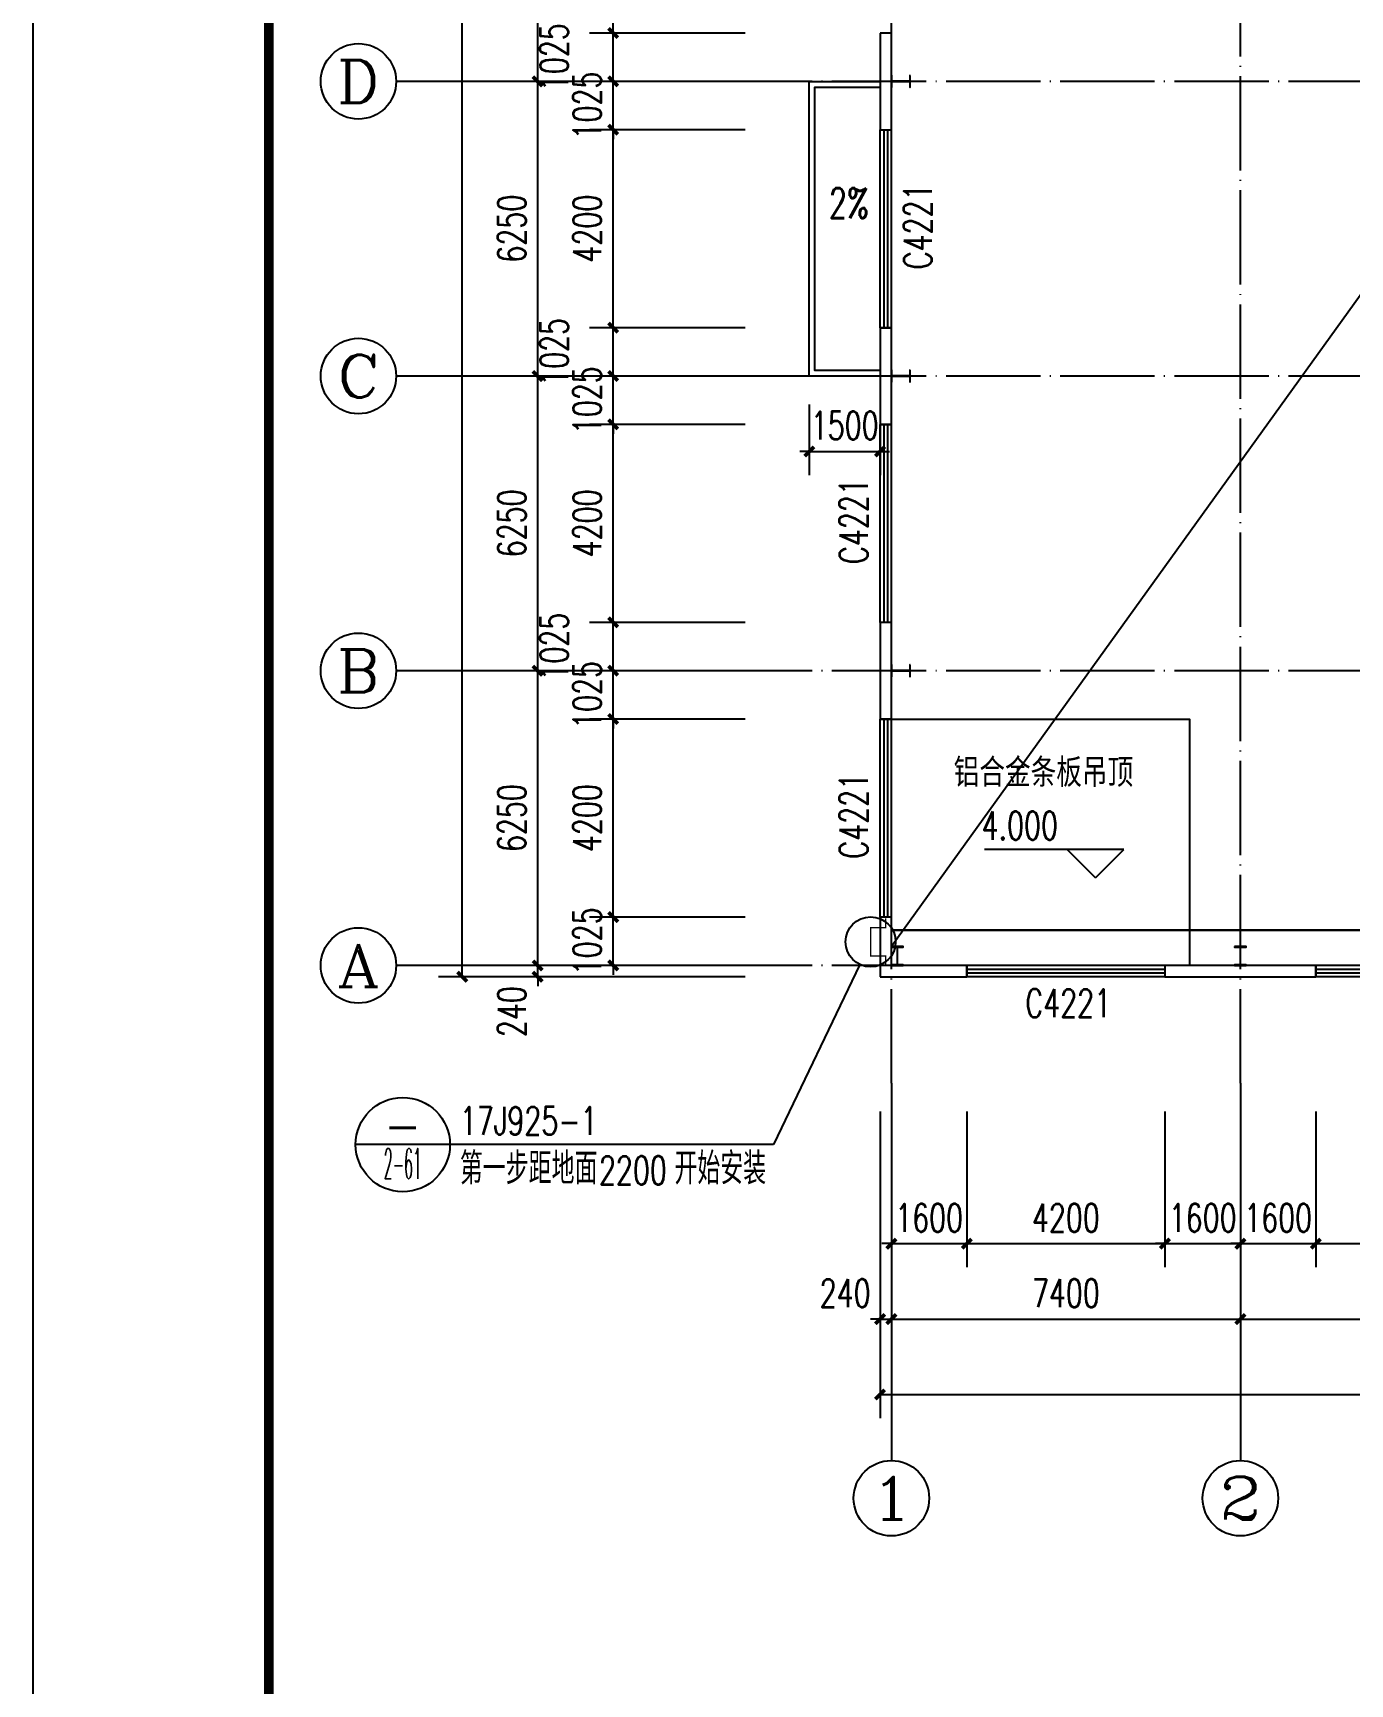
# Model space of a CAD drawing. Extents: x 13898408 to 14113608, y -853943 to -68012.
# Drawn here: x 13898408 to 13926331, y -428682 to -393668 of the extents above; entities that cross this region are included whole.
import ezdxf
from ezdxf.enums import TextEntityAlignment as Align

# ---------------------------------------------------------------- set-up
doc = ezdxf.new("R2010")
doc.units = 0
doc.header["$LTSCALE"] = 1000
doc.header["$MEASUREMENT"] = 0
doc.linetypes.add('DASH', pattern=[0.35, 0.25, -0.1])
doc.linetypes.add('DOTE', pattern=[2.42, 2, -0.2, 0.02, -0.2])
for name, color, linetype in [('AXIS', 3, 'Continuous'), ('AXIS_TEXT', 7, 'Continuous'), ('COLUMN', 2, 'Continuous'), ('DIM_ELEV', 3, 'Continuous'), ('DIM_LEAD', 3, 'Continuous'), ('DIM_SYMB', 3, 'Continuous'), ('DOTE', 1, 'DOTE'), ('PUB_DIM', 3, 'Continuous'), ('PUB_TEXT', 7, 'Continuous'), ('TK', 4, 'Continuous'), ('WALL-PARAPET', 6, 'Continuous'), ('WINDOW', 4, 'Continuous'), ('WINDOW_TEXT', 7, 'Continuous')]:
    doc.layers.add(name, color=color, linetype=linetype)
doc.styles.add('_TCH_AXIS', font='COMPLEX', dxfattribs={"bigfont": 'GBCBIG'})
doc.styles.add('_TCH_DIM', font='SIMPLEX', dxfattribs={"bigfont": 'GBCBIG'})
doc.styles.add('_TCH_DIM_T3', font='SIMPLEX', dxfattribs={"width": 0.705882, "bigfont": 'GBCBIG'})
doc.styles.add('_TCH_WINDOW', font='SIMPLEX', dxfattribs={"height": 3.5, "bigfont": 'GBCBIG'})
doc.styles.add('COMPLEX', font='COMPLEX')
doc.styles.add('TK-LG-B', font='', dxfattribs={"width": 0.75})
doc.styles.get('TK-LG-B').set_extended_font_data('SimSun')
doc.dimstyles.new('_TCH_ARCH&&200', dxfattribs={"dimtxt": 595, "dimasz": 200, "dimexe": 500, "dimexo": 600, "dimgap": 252.5, "dimtad": 1, "dimdec": 0, "dimzin": 0, "dimdsep": 46, "dimtxsty": '_TCH_DIM_T3', "dimblk": 'ARCHTICK', "dimcen": 0.09, "dimclrt": 7, "dimazin": 2, "dimtfac": 1, "dimtdec": 0, "dimtix": 1, "dimtmove": 2, "dimatfit": 3, "dimfxl": 0, "dimtolj": 1, "dimtzin": 0, "dimarcsym": 0})

# ---------------------------------------------------------------- blocks, each defined once
blk = doc.blocks.new('A$C797E1D2B')
at = {"layer": 'COLUMN'}
h = blk.add_hatch(color=256, dxfattribs=at)
h.paths.add_polyline_path([(125, 400), (250, 400), (250, 388), (130, 388), (130, 200), (125, 200)])
h.paths.add_polyline_path([(0, 400), (125, 400), (125, 200), (120, 200), (120, 388), (0, 388)])
h.paths.add_polyline_path([(0, 12), (120, 12), (120, 200), (125, 200), (125, 0), (0, 0)])
h.paths.add_polyline_path([(125, 200), (130, 200), (130, 12), (250, 12), (250, 0), (125, 0)])
blk.add_lwpolyline([(250, 0), (250, 12), (130, 12), (130, 388), (250, 388), (250, 400), (0, 400), (0, 388), (120, 388), (120, 12), (0, 12), (0, 0)], close=True, dxfattribs=at)
blk = doc.blocks.new('GeYuanFrame_86867253', base_point=(20.09, 4.53))
at = {"layer": 'TK'}
blk.add_lwpolyline([(20.09, 4.53), (20.09, 598.53), (1071.09, 598.53), (1071.09, 4.53)], close=True, dxfattribs=at)
at = {"layer": 'TK', "const_width": 1}
blk.add_lwpolyline([(45.09, 588.53), (1061.09, 588.53), (1061.09, 14.53), (45.09, 14.53)], close=True, dxfattribs=at)
blk = doc.blocks.new('$TCHSYS$WIN2D')
for p, q in [((-0.5, 0.5), (0.5, 0.5)), ((-0.5, 0.5), (-0.5, -0.5)), ((0.5, 0.5), (0.5, -0.5)), ((0.5, 0.1667), (-0.5, 0.1667)), ((0.5, -0.1667), (-0.5, -0.1667)), ((-0.5, -0.5), (0.5, -0.5))]:
    blk.add_line(p, q)
blk = doc.blocks.new('_AXISO')
blk.add_circle((0, 0), 0.5)
at = {"layer": 'AXIS_TEXT', "style": 'COMPLEX', "width": 1.041667}
blk.add_attdef('A', text='', height=0.56, dxfattribs=at).set_placement((-0.25, -0.28), (0.25, -0.28), align=Align.FIT)
blk = doc.blocks.new('_ArchTick')
at = {"color": 0, "linetype": 'ByBlock', "const_width": 0.4}
blk.add_lwpolyline([(-0.5, -0.5), (0.5, 0.5)], dxfattribs=at)
blk = doc.blocks.new('*D176')
at = {"layer": 'AXIS', "color": 0, "lineweight": -2}
for p, q in [((13916368, -416543), (13916368, -423043)), ((14079648, -416543), (14079648, -423043)), ((13916368, -422543), (14079648, -422543))]:
    blk.add_line(p, q, dxfattribs=at)
at = {"layer": 'Defpoints', "color": 0}
for p in [(13916368, -415943), (14079648, -415943), (14079648, -422543)]:
    blk.add_point(p, dxfattribs=at)
at = {"layer": 'AXIS', "color": 0, "lineweight": -2, "xscale": 200, "yscale": 200, "zscale": 200, "rotation": 180}
blk.add_blockref('_ArchTick', (13916368, -422543), dxfattribs=at)
at = {"layer": 'AXIS', "color": 0, "lineweight": -2, "xscale": 200, "yscale": 200, "zscale": 200}
blk.add_blockref('_ArchTick', (14079648, -422543), dxfattribs=at)
at = {"layer": 'AXIS', "color": 7, "insert": (13998008, -421993), "char_height": 595, "attachment_point": 5, "style": '_TCH_DIM_T3'}
blk.add_mtext('\\A1;163280', dxfattribs=at)
blk = doc.blocks.new('*D177')
at = {"layer": 'AXIS', "color": 0, "lineweight": -2}
for p, q in [((13916368, -416543), (13916368, -421443)), ((13916608, -416543), (13916608, -421443)), ((13916368, -420943), (13916168, -420943)), ((13916368, -420943), (13916608, -420943)), ((13916608, -420943), (13916808, -420943))]:
    blk.add_line(p, q, dxfattribs=at)
at = {"layer": 'Defpoints', "color": 0}
for p in [(13916368, -415943), (13916608, -415943), (13916608, -420943)]:
    blk.add_point(p, dxfattribs=at)
at = {"layer": 'AXIS', "color": 0, "lineweight": -2, "xscale": 200, "yscale": 200, "zscale": 200}
blk.add_blockref('_ArchTick', (13916368, -420943), dxfattribs=at)
at = {"layer": 'AXIS', "color": 0, "lineweight": -2, "xscale": 200, "yscale": 200, "zscale": 200, "rotation": 180}
blk.add_blockref('_ArchTick', (13916608, -420943), dxfattribs=at)
at = {"layer": 'AXIS', "color": 7, "insert": (13915628, -420393), "char_height": 595, "attachment_point": 5, "style": '_TCH_DIM_T3'}
blk.add_mtext('\\A1;240', dxfattribs=at)
blk = doc.blocks.new('*D178')
at = {"layer": 'AXIS', "color": 0, "lineweight": -2}
for p, q in [((13916608, -416543), (13916608, -421443)), ((13924008, -416543), (13924008, -421443)), ((13916608, -420943), (13924008, -420943))]:
    blk.add_line(p, q, dxfattribs=at)
at = {"layer": 'Defpoints', "color": 0}
for p in [(13916608, -415943), (13924008, -415943), (13924008, -420943)]:
    blk.add_point(p, dxfattribs=at)
at = {"layer": 'AXIS', "color": 0, "lineweight": -2, "xscale": 200, "yscale": 200, "zscale": 200, "rotation": 180}
blk.add_blockref('_ArchTick', (13916608, -420943), dxfattribs=at)
at = {"layer": 'AXIS', "color": 0, "lineweight": -2, "xscale": 200, "yscale": 200, "zscale": 200}
blk.add_blockref('_ArchTick', (13924008, -420943), dxfattribs=at)
at = {"layer": 'AXIS', "color": 7, "insert": (13920308, -420393), "char_height": 595, "attachment_point": 5, "style": '_TCH_DIM_T3'}
blk.add_mtext('\\A1;7400', dxfattribs=at)
blk = doc.blocks.new('*D179')
at = {"layer": 'AXIS', "color": 0, "lineweight": -2}
for p, q in [((13924008, -416543), (13924008, -421443)), ((13931408, -416543), (13931408, -421443)), ((13924008, -420943), (13931408, -420943))]:
    blk.add_line(p, q, dxfattribs=at)
at = {"layer": 'Defpoints', "color": 0}
for p in [(13924008, -415943), (13931408, -415943), (13931408, -420943)]:
    blk.add_point(p, dxfattribs=at)
at = {"layer": 'AXIS', "color": 0, "lineweight": -2, "xscale": 200, "yscale": 200, "zscale": 200, "rotation": 180}
blk.add_blockref('_ArchTick', (13924008, -420943), dxfattribs=at)
at = {"layer": 'AXIS', "color": 0, "lineweight": -2, "xscale": 200, "yscale": 200, "zscale": 200}
blk.add_blockref('_ArchTick', (13931408, -420943), dxfattribs=at)
at = {"layer": 'AXIS', "color": 7, "insert": (13927708, -420393), "char_height": 595, "attachment_point": 5, "style": '_TCH_DIM_T3'}
blk.add_mtext('\\A1;7400', dxfattribs=at)
blk = doc.blocks.new('*D201')
at = {"layer": 'AXIS', "color": 0, "lineweight": -2}
for p, q in [((13913508, -363203), (13907008, -363203)), ((13907508, -413683), (13907508, -363203)), ((13913508, -413683), (13907008, -413683))]:
    blk.add_line(p, q, dxfattribs=at)
at = {"layer": 'Defpoints', "color": 0}
for p in [(13907508, -363203), (13914108, -363203), (13914108, -413683)]:
    blk.add_point(p, dxfattribs=at)
at = {"layer": 'AXIS', "color": 0, "lineweight": -2, "xscale": 200, "yscale": 200, "zscale": 200}
for p, rotation in [((13907508, -363203), 90), ((13907508, -413683), 270)]:
    blk.add_blockref('_ArchTick', p, dxfattribs=dict(at, rotation=rotation))
at = {"layer": 'AXIS', "color": 7, "insert": (13906958, -388443), "char_height": 595, "attachment_point": 5, "rotation": 90, "style": '_TCH_DIM_T3'}
blk.add_mtext('\\A1;50480', dxfattribs=at)
blk = doc.blocks.new('*D202')
at = {"layer": 'AXIS', "color": 0, "lineweight": -2}
for p, q in [((13913508, -413443), (13908608, -413443)), ((13909108, -413443), (13909108, -413243)), ((13909108, -413683), (13909108, -413443)), ((13913508, -413683), (13908608, -413683)), ((13909108, -413683), (13909108, -413883))]:
    blk.add_line(p, q, dxfattribs=at)
at = {"layer": 'Defpoints', "color": 0}
for p in [(13909108, -413443), (13914108, -413443), (13914108, -413683)]:
    blk.add_point(p, dxfattribs=at)
at = {"layer": 'AXIS', "color": 0, "lineweight": -2, "xscale": 200, "yscale": 200, "zscale": 200}
for p, rotation in [((13909108, -413443), 270), ((13909108, -413683), 90)]:
    blk.add_blockref('_ArchTick', p, dxfattribs=dict(at, rotation=rotation))
at = {"layer": 'AXIS', "color": 7, "insert": (13908558, -414423), "char_height": 595, "attachment_point": 5, "rotation": 90, "style": '_TCH_DIM_T3'}
blk.add_mtext('\\A1;240', dxfattribs=at)
blk = doc.blocks.new('*D203')
at = {"layer": 'AXIS', "color": 0, "lineweight": -2}
for p, q in [((13913508, -407193), (13908608, -407193)), ((13909108, -413443), (13909108, -407193)), ((13913508, -413443), (13908608, -413443))]:
    blk.add_line(p, q, dxfattribs=at)
at = {"layer": 'Defpoints', "color": 0}
for p in [(13909108, -407193), (13914108, -407193), (13914108, -413443)]:
    blk.add_point(p, dxfattribs=at)
at = {"layer": 'AXIS', "color": 0, "lineweight": -2, "xscale": 200, "yscale": 200, "zscale": 200}
for p, rotation in [((13909108, -407193), 90), ((13909108, -413443), 270)]:
    blk.add_blockref('_ArchTick', p, dxfattribs=dict(at, rotation=rotation))
at = {"layer": 'AXIS', "color": 7, "insert": (13908558, -410318), "char_height": 595, "attachment_point": 5, "rotation": 90, "style": '_TCH_DIM_T3'}
blk.add_mtext('\\A1;6250', dxfattribs=at)
blk = doc.blocks.new('*D204')
at = {"layer": 'AXIS', "color": 0, "lineweight": -2}
for p, q in [((13913508, -400943), (13908608, -400943)), ((13909108, -407193), (13909108, -400943)), ((13913508, -407193), (13908608, -407193))]:
    blk.add_line(p, q, dxfattribs=at)
at = {"layer": 'Defpoints', "color": 0}
for p in [(13909108, -400943), (13914108, -400943), (13914108, -407193)]:
    blk.add_point(p, dxfattribs=at)
at = {"layer": 'AXIS', "color": 0, "lineweight": -2, "xscale": 200, "yscale": 200, "zscale": 200}
for p, rotation in [((13909108, -400943), 90), ((13909108, -407193), 270)]:
    blk.add_blockref('_ArchTick', p, dxfattribs=dict(at, rotation=rotation))
at = {"layer": 'AXIS', "color": 7, "insert": (13908558, -404068), "char_height": 595, "attachment_point": 5, "rotation": 90, "style": '_TCH_DIM_T3'}
blk.add_mtext('\\A1;6250', dxfattribs=at)
blk = doc.blocks.new('*D205')
at = {"layer": 'AXIS', "color": 0, "lineweight": -2}
for p, q in [((13913508, -394693), (13908608, -394693)), ((13909108, -400943), (13909108, -394693)), ((13913508, -400943), (13908608, -400943))]:
    blk.add_line(p, q, dxfattribs=at)
at = {"layer": 'Defpoints', "color": 0}
for p in [(13909108, -394693), (13914108, -394693), (13914108, -400943)]:
    blk.add_point(p, dxfattribs=at)
at = {"layer": 'AXIS', "color": 0, "lineweight": -2, "xscale": 200, "yscale": 200, "zscale": 200}
for p, rotation in [((13909108, -394693), 90), ((13909108, -400943), 270)]:
    blk.add_blockref('_ArchTick', p, dxfattribs=dict(at, rotation=rotation))
at = {"layer": 'AXIS', "color": 7, "insert": (13908558, -397818), "char_height": 595, "attachment_point": 5, "rotation": 90, "style": '_TCH_DIM_T3'}
blk.add_mtext('\\A1;6250', dxfattribs=at)
blk = doc.blocks.new('*D206')
at = {"layer": 'AXIS', "color": 0, "lineweight": -2}
for p, q in [((13913508, -388443), (13908608, -388443)), ((13909108, -394693), (13909108, -388443)), ((13913508, -394693), (13908608, -394693))]:
    blk.add_line(p, q, dxfattribs=at)
at = {"layer": 'Defpoints', "color": 0}
for p in [(13909108, -388443), (13914108, -388443), (13914108, -394693)]:
    blk.add_point(p, dxfattribs=at)
at = {"layer": 'AXIS', "color": 0, "lineweight": -2, "xscale": 200, "yscale": 200, "zscale": 200}
for p, rotation in [((13909108, -388443), 90), ((13909108, -394693), 270)]:
    blk.add_blockref('_ArchTick', p, dxfattribs=dict(at, rotation=rotation))
at = {"layer": 'AXIS', "color": 7, "insert": (13908558, -391568), "char_height": 595, "attachment_point": 5, "rotation": 90, "style": '_TCH_DIM_T3'}
blk.add_mtext('\\A1;6250', dxfattribs=at)
blk = doc.blocks.new('*D347')
at = {"layer": 'Defpoints', "color": 0}
for p in [(13914868, -400943), (13916368, -400943), (13916368, -402543)]:
    blk.add_point(p, dxfattribs=at)
at = {"layer": 'PUB_DIM', "color": 0, "lineweight": -2}
for p, q in [((13914868, -401543), (13914868, -403043)), ((13916368, -401543), (13916368, -403043)), ((13914868, -402543), (13914668, -402543)), ((13914868, -402543), (13916368, -402543)), ((13916368, -402543), (13916568, -402543))]:
    blk.add_line(p, q, dxfattribs=at)
at = {"layer": 'PUB_DIM', "color": 0, "lineweight": -2, "xscale": 200, "yscale": 200, "zscale": 200}
blk.add_blockref('_ArchTick', (13914868, -402543), dxfattribs=at)
at = {"layer": 'PUB_DIM', "color": 0, "lineweight": -2, "xscale": 200, "yscale": 200, "zscale": 200, "rotation": 180}
blk.add_blockref('_ArchTick', (13916368, -402543), dxfattribs=at)
at = {"layer": 'PUB_DIM', "color": 7, "insert": (13915618, -401993), "char_height": 595, "attachment_point": 5, "style": '_TCH_DIM_T3'}
blk.add_mtext('\\A1;1500', dxfattribs=at)
blk = doc.blocks.new('*D528')
at = {"layer": 'Defpoints', "color": 0}
for p in [(13916608, -415943), (13918208, -415943), (13918208, -419343)]:
    blk.add_point(p, dxfattribs=at)
at = {"layer": 'PUB_DIM', "color": 0, "lineweight": -2}
for p, q in [((13916608, -416543), (13916608, -419843)), ((13918208, -416543), (13918208, -419843)), ((13916608, -419343), (13916408, -419343)), ((13916608, -419343), (13918208, -419343)), ((13918208, -419343), (13918408, -419343))]:
    blk.add_line(p, q, dxfattribs=at)
at = {"layer": 'PUB_DIM', "color": 0, "lineweight": -2, "xscale": 200, "yscale": 200, "zscale": 200}
blk.add_blockref('_ArchTick', (13916608, -419343), dxfattribs=at)
at = {"layer": 'PUB_DIM', "color": 0, "lineweight": -2, "xscale": 200, "yscale": 200, "zscale": 200, "rotation": 180}
blk.add_blockref('_ArchTick', (13918208, -419343), dxfattribs=at)
at = {"layer": 'PUB_DIM', "color": 7, "insert": (13917408, -418793), "char_height": 595, "attachment_point": 5, "style": '_TCH_DIM_T3'}
blk.add_mtext('\\A1;1600', dxfattribs=at)
blk = doc.blocks.new('*D529')
at = {"layer": 'Defpoints', "color": 0}
for p in [(13918208, -415943), (13922408, -415943), (13922408, -419343)]:
    blk.add_point(p, dxfattribs=at)
at = {"layer": 'PUB_DIM', "color": 0, "lineweight": -2}
for p, q in [((13918208, -416543), (13918208, -419843)), ((13922408, -416543), (13922408, -419843)), ((13918208, -419343), (13922408, -419343))]:
    blk.add_line(p, q, dxfattribs=at)
at = {"layer": 'PUB_DIM', "color": 0, "lineweight": -2, "xscale": 200, "yscale": 200, "zscale": 200, "rotation": 180}
blk.add_blockref('_ArchTick', (13918208, -419343), dxfattribs=at)
at = {"layer": 'PUB_DIM', "color": 0, "lineweight": -2, "xscale": 200, "yscale": 200, "zscale": 200}
blk.add_blockref('_ArchTick', (13922408, -419343), dxfattribs=at)
at = {"layer": 'PUB_DIM', "color": 7, "insert": (13920308, -418793), "char_height": 595, "attachment_point": 5, "style": '_TCH_DIM_T3'}
blk.add_mtext('\\A1;4200', dxfattribs=at)
blk = doc.blocks.new('*D530')
at = {"layer": 'Defpoints', "color": 0}
for p in [(13922408, -415943), (13924008, -415943), (13924008, -419343)]:
    blk.add_point(p, dxfattribs=at)
at = {"layer": 'PUB_DIM', "color": 0, "lineweight": -2}
for p, q in [((13922408, -416543), (13922408, -419843)), ((13924008, -416543), (13924008, -419843)), ((13922408, -419343), (13922208, -419343)), ((13922408, -419343), (13924008, -419343)), ((13924008, -419343), (13924208, -419343))]:
    blk.add_line(p, q, dxfattribs=at)
at = {"layer": 'PUB_DIM', "color": 0, "lineweight": -2, "xscale": 200, "yscale": 200, "zscale": 200}
blk.add_blockref('_ArchTick', (13922408, -419343), dxfattribs=at)
at = {"layer": 'PUB_DIM', "color": 0, "lineweight": -2, "xscale": 200, "yscale": 200, "zscale": 200, "rotation": 180}
blk.add_blockref('_ArchTick', (13924008, -419343), dxfattribs=at)
at = {"layer": 'PUB_DIM', "color": 7, "insert": (13923208, -418793), "char_height": 595, "attachment_point": 5, "style": '_TCH_DIM_T3'}
blk.add_mtext('\\A1;1600', dxfattribs=at)
blk = doc.blocks.new('*D531')
at = {"layer": 'Defpoints', "color": 0}
for p in [(13924008, -415943), (13925608, -415943), (13925608, -419343)]:
    blk.add_point(p, dxfattribs=at)
at = {"layer": 'PUB_DIM', "color": 0, "lineweight": -2}
for p, q in [((13924008, -416543), (13924008, -419843)), ((13925608, -416543), (13925608, -419843)), ((13924008, -419343), (13923808, -419343)), ((13924008, -419343), (13925608, -419343)), ((13925608, -419343), (13925808, -419343))]:
    blk.add_line(p, q, dxfattribs=at)
at = {"layer": 'PUB_DIM', "color": 0, "lineweight": -2, "xscale": 200, "yscale": 200, "zscale": 200}
blk.add_blockref('_ArchTick', (13924008, -419343), dxfattribs=at)
at = {"layer": 'PUB_DIM', "color": 0, "lineweight": -2, "xscale": 200, "yscale": 200, "zscale": 200, "rotation": 180}
blk.add_blockref('_ArchTick', (13925608, -419343), dxfattribs=at)
at = {"layer": 'PUB_DIM', "color": 7, "insert": (13924808, -418793), "char_height": 595, "attachment_point": 5, "style": '_TCH_DIM_T3'}
blk.add_mtext('\\A1;1600', dxfattribs=at)
blk = doc.blocks.new('*D532')
at = {"layer": 'Defpoints', "color": 0}
for p in [(13925608, -415943), (13929808, -415943), (13929808, -419343)]:
    blk.add_point(p, dxfattribs=at)
at = {"layer": 'PUB_DIM', "color": 0, "lineweight": -2}
for p, q in [((13925608, -416543), (13925608, -419843)), ((13929808, -416543), (13929808, -419843)), ((13925608, -419343), (13929808, -419343))]:
    blk.add_line(p, q, dxfattribs=at)
at = {"layer": 'PUB_DIM', "color": 0, "lineweight": -2, "xscale": 200, "yscale": 200, "zscale": 200, "rotation": 180}
blk.add_blockref('_ArchTick', (13925608, -419343), dxfattribs=at)
at = {"layer": 'PUB_DIM', "color": 0, "lineweight": -2, "xscale": 200, "yscale": 200, "zscale": 200}
blk.add_blockref('_ArchTick', (13929808, -419343), dxfattribs=at)
at = {"layer": 'PUB_DIM', "color": 7, "insert": (13927708, -418793), "char_height": 595, "attachment_point": 5, "style": '_TCH_DIM_T3'}
blk.add_mtext('\\A1;4200', dxfattribs=at)
blk = doc.blocks.new('*D594')
at = {"layer": 'Defpoints', "color": 0}
for p in [(13910708, -412418), (13914108, -412418), (13914108, -413443)]:
    blk.add_point(p, dxfattribs=at)
at = {"layer": 'PUB_DIM', "color": 0, "lineweight": -2}
for p, q in [((13913508, -412418), (13910208, -412418)), ((13910708, -412418), (13910708, -412218)), ((13910708, -413443), (13910708, -412418)), ((13913508, -413443), (13910208, -413443)), ((13910708, -413443), (13910708, -413643))]:
    blk.add_line(p, q, dxfattribs=at)
at = {"layer": 'PUB_DIM', "color": 0, "lineweight": -2, "xscale": 200, "yscale": 200, "zscale": 200}
for p, rotation in [((13910708, -412418), 270), ((13910708, -413443), 90)]:
    blk.add_blockref('_ArchTick', p, dxfattribs=dict(at, rotation=rotation))
at = {"layer": 'PUB_DIM', "color": 7, "insert": (13910158, -412931), "char_height": 595, "attachment_point": 5, "rotation": 90, "style": '_TCH_DIM_T3'}
blk.add_mtext('\\A1;1025', dxfattribs=at)
blk = doc.blocks.new('*D595')
at = {"layer": 'Defpoints', "color": 0}
for p in [(13910708, -408218), (13914108, -408218), (13914108, -412418)]:
    blk.add_point(p, dxfattribs=at)
at = {"layer": 'PUB_DIM', "color": 0, "lineweight": -2}
for p, q in [((13913508, -408218), (13910208, -408218)), ((13910708, -412418), (13910708, -408218)), ((13913508, -412418), (13910208, -412418))]:
    blk.add_line(p, q, dxfattribs=at)
at = {"layer": 'PUB_DIM', "color": 0, "lineweight": -2, "xscale": 200, "yscale": 200, "zscale": 200}
for p, rotation in [((13910708, -408218), 90), ((13910708, -412418), 270)]:
    blk.add_blockref('_ArchTick', p, dxfattribs=dict(at, rotation=rotation))
at = {"layer": 'PUB_DIM', "color": 7, "insert": (13910158, -410318), "char_height": 595, "attachment_point": 5, "rotation": 90, "style": '_TCH_DIM_T3'}
blk.add_mtext('\\A1;4200', dxfattribs=at)
blk = doc.blocks.new('*D596')
at = {"layer": 'Defpoints', "color": 0}
for p in [(13910708, -407193), (13914108, -407193), (13914108, -408218)]:
    blk.add_point(p, dxfattribs=at)
at = {"layer": 'PUB_DIM', "color": 0, "lineweight": -2}
for p, q in [((13913508, -407193), (13910208, -407193)), ((13910708, -407193), (13910708, -406993)), ((13910708, -408218), (13910708, -407193)), ((13913508, -408218), (13910208, -408218)), ((13910708, -408218), (13910708, -408418))]:
    blk.add_line(p, q, dxfattribs=at)
at = {"layer": 'PUB_DIM', "color": 0, "lineweight": -2, "xscale": 200, "yscale": 200, "zscale": 200}
for p, rotation in [((13910708, -407193), 270), ((13910708, -408218), 90)]:
    blk.add_blockref('_ArchTick', p, dxfattribs=dict(at, rotation=rotation))
at = {"layer": 'PUB_DIM', "color": 7, "insert": (13910158, -407706), "char_height": 595, "attachment_point": 5, "rotation": 90, "style": '_TCH_DIM_T3'}
blk.add_mtext('\\A1;1025', dxfattribs=at)
blk = doc.blocks.new('*D597')
at = {"layer": 'Defpoints', "color": 0}
for p in [(13910708, -406168), (13914108, -406168), (13914108, -407193)]:
    blk.add_point(p, dxfattribs=at)
at = {"layer": 'PUB_DIM', "color": 0, "lineweight": -2}
for p, q in [((13913508, -406168), (13910208, -406168)), ((13910708, -407193), (13910708, -406168)), ((13913508, -407193), (13910208, -407193))]:
    blk.add_line(p, q, dxfattribs=at)
at = {"layer": 'PUB_DIM', "color": 0, "lineweight": -2, "xscale": 200, "yscale": 200, "zscale": 200}
for p, rotation in [((13910708, -406168), 90), ((13910708, -407193), 270)]:
    blk.add_blockref('_ArchTick', p, dxfattribs=dict(at, rotation=rotation))
at = {"layer": 'PUB_DIM', "color": 7, "insert": (13909458, -406681), "char_height": 595, "attachment_point": 5, "rotation": 90, "style": '_TCH_DIM_T3'}
blk.add_mtext('\\A1;1025', dxfattribs=at)
blk = doc.blocks.new('*D598')
at = {"layer": 'Defpoints', "color": 0}
for p in [(13910708, -401968), (13914108, -401968), (13914108, -406168)]:
    blk.add_point(p, dxfattribs=at)
at = {"layer": 'PUB_DIM', "color": 0, "lineweight": -2}
for p, q in [((13913508, -401968), (13910208, -401968)), ((13910708, -406168), (13910708, -401968)), ((13913508, -406168), (13910208, -406168))]:
    blk.add_line(p, q, dxfattribs=at)
at = {"layer": 'PUB_DIM', "color": 0, "lineweight": -2, "xscale": 200, "yscale": 200, "zscale": 200}
for p, rotation in [((13910708, -401968), 90), ((13910708, -406168), 270)]:
    blk.add_blockref('_ArchTick', p, dxfattribs=dict(at, rotation=rotation))
at = {"layer": 'PUB_DIM', "color": 7, "insert": (13910158, -404068), "char_height": 595, "attachment_point": 5, "rotation": 90, "style": '_TCH_DIM_T3'}
blk.add_mtext('\\A1;4200', dxfattribs=at)
blk = doc.blocks.new('*D599')
at = {"layer": 'Defpoints', "color": 0}
for p in [(13910708, -400943), (13914108, -400943), (13914108, -401968)]:
    blk.add_point(p, dxfattribs=at)
at = {"layer": 'PUB_DIM', "color": 0, "lineweight": -2}
for p, q in [((13910708, -400943), (13910708, -400743)), ((13913508, -400943), (13910208, -400943)), ((13910708, -401968), (13910708, -400943)), ((13913508, -401968), (13910208, -401968)), ((13910708, -401968), (13910708, -402168))]:
    blk.add_line(p, q, dxfattribs=at)
at = {"layer": 'PUB_DIM', "color": 0, "lineweight": -2, "xscale": 200, "yscale": 200, "zscale": 200}
for p, rotation in [((13910708, -400943), 270), ((13910708, -401968), 90)]:
    blk.add_blockref('_ArchTick', p, dxfattribs=dict(at, rotation=rotation))
at = {"layer": 'PUB_DIM', "color": 7, "insert": (13910158, -401456), "char_height": 595, "attachment_point": 5, "rotation": 90, "style": '_TCH_DIM_T3'}
blk.add_mtext('\\A1;1025', dxfattribs=at)
blk = doc.blocks.new('*D600')
at = {"layer": 'Defpoints', "color": 0}
for p in [(13910708, -399918), (13914108, -399918), (13914108, -400943)]:
    blk.add_point(p, dxfattribs=at)
at = {"layer": 'PUB_DIM', "color": 0, "lineweight": -2}
for p, q in [((13913508, -399918), (13910208, -399918)), ((13910708, -400943), (13910708, -399918)), ((13913508, -400943), (13910208, -400943))]:
    blk.add_line(p, q, dxfattribs=at)
at = {"layer": 'PUB_DIM', "color": 0, "lineweight": -2, "xscale": 200, "yscale": 200, "zscale": 200}
for p, rotation in [((13910708, -399918), 90), ((13910708, -400943), 270)]:
    blk.add_blockref('_ArchTick', p, dxfattribs=dict(at, rotation=rotation))
at = {"layer": 'PUB_DIM', "color": 7, "insert": (13909458, -400431), "char_height": 595, "attachment_point": 5, "rotation": 90, "style": '_TCH_DIM_T3'}
blk.add_mtext('\\A1;1025', dxfattribs=at)
blk = doc.blocks.new('*D601')
at = {"layer": 'Defpoints', "color": 0}
for p in [(13910708, -395718), (13914108, -395718), (13914108, -399918)]:
    blk.add_point(p, dxfattribs=at)
at = {"layer": 'PUB_DIM', "color": 0, "lineweight": -2}
for p, q in [((13913508, -395718), (13910208, -395718)), ((13910708, -399918), (13910708, -395718)), ((13913508, -399918), (13910208, -399918))]:
    blk.add_line(p, q, dxfattribs=at)
at = {"layer": 'PUB_DIM', "color": 0, "lineweight": -2, "xscale": 200, "yscale": 200, "zscale": 200}
for p, rotation in [((13910708, -395718), 90), ((13910708, -399918), 270)]:
    blk.add_blockref('_ArchTick', p, dxfattribs=dict(at, rotation=rotation))
at = {"layer": 'PUB_DIM', "color": 7, "insert": (13910158, -397818), "char_height": 595, "attachment_point": 5, "rotation": 90, "style": '_TCH_DIM_T3'}
blk.add_mtext('\\A1;4200', dxfattribs=at)
blk = doc.blocks.new('*D602')
at = {"layer": 'Defpoints', "color": 0}
for p in [(13910708, -394693), (13914108, -394693), (13914108, -395718)]:
    blk.add_point(p, dxfattribs=at)
at = {"layer": 'PUB_DIM', "color": 0, "lineweight": -2}
for p, q in [((13910708, -394693), (13910708, -394493)), ((13913508, -394693), (13910208, -394693)), ((13910708, -395718), (13910708, -394693)), ((13913508, -395718), (13910208, -395718)), ((13910708, -395718), (13910708, -395918))]:
    blk.add_line(p, q, dxfattribs=at)
at = {"layer": 'PUB_DIM', "color": 0, "lineweight": -2, "xscale": 200, "yscale": 200, "zscale": 200}
for p, rotation in [((13910708, -394693), 270), ((13910708, -395718), 90)]:
    blk.add_blockref('_ArchTick', p, dxfattribs=dict(at, rotation=rotation))
at = {"layer": 'PUB_DIM', "color": 7, "insert": (13910158, -395206), "char_height": 595, "attachment_point": 5, "rotation": 90, "style": '_TCH_DIM_T3'}
blk.add_mtext('\\A1;1025', dxfattribs=at)
blk = doc.blocks.new('*D603')
at = {"layer": 'Defpoints', "color": 0}
for p in [(13910708, -393668), (13914108, -393668), (13914108, -394693)]:
    blk.add_point(p, dxfattribs=at)
at = {"layer": 'PUB_DIM', "color": 0, "lineweight": -2}
for p, q in [((13913508, -393668), (13910208, -393668)), ((13910708, -394693), (13910708, -393668)), ((13913508, -394693), (13910208, -394693))]:
    blk.add_line(p, q, dxfattribs=at)
at = {"layer": 'PUB_DIM', "color": 0, "lineweight": -2, "xscale": 200, "yscale": 200, "zscale": 200}
for p, rotation in [((13910708, -393668), 90), ((13910708, -394693), 270)]:
    blk.add_blockref('_ArchTick', p, dxfattribs=dict(at, rotation=rotation))
at = {"layer": 'PUB_DIM', "color": 7, "insert": (13909458, -394181), "char_height": 595, "attachment_point": 5, "rotation": 90, "style": '_TCH_DIM_T3'}
blk.add_mtext('\\A1;1025', dxfattribs=at)
blk = doc.blocks.new('*D604')
at = {"layer": 'Defpoints', "color": 0}
for p in [(13910708, -389468), (13914108, -389468), (13914108, -393668)]:
    blk.add_point(p, dxfattribs=at)
at = {"layer": 'PUB_DIM', "color": 0, "lineweight": -2}
for p, q in [((13913508, -389468), (13910208, -389468)), ((13910708, -393668), (13910708, -389468)), ((13913508, -393668), (13910208, -393668))]:
    blk.add_line(p, q, dxfattribs=at)
at = {"layer": 'PUB_DIM', "color": 0, "lineweight": -2, "xscale": 200, "yscale": 200, "zscale": 200}
for p, rotation in [((13910708, -389468), 90), ((13910708, -393668), 270)]:
    blk.add_blockref('_ArchTick', p, dxfattribs=dict(at, rotation=rotation))
at = {"layer": 'PUB_DIM', "color": 7, "insert": (13910158, -391568), "char_height": 595, "attachment_point": 5, "rotation": 90, "style": '_TCH_DIM_T3'}
blk.add_mtext('\\A1;4200', dxfattribs=at)

msp = doc.modelspace()

# ---------------------------------------------------------------- linework, layer by layer
at = {"ltscale": 0.5}
for points in [[(14079158, -363443.1), (13938808, -382193.1), (13916608, -413043.1)], [(13916368, -400943.1), (13914868, -400943.1), (13914868, -394693.1), (13916368, -394693.1)], [(13916368, -400823.1), (13914988, -400823.1), (13914988, -394813.1), (13916368, -394813.1)], [(13916608, -408223.1), (13922928, -408223.1), (13922928, -413443.1)]]:
    msp.add_lwpolyline(points, dxfattribs=at)
at = {"const_width": 30}
msp.add_lwpolyline([(13916488, -413443.1), (13916488, -413243.1), (13916168, -413243.1), (13916168, -412643.1), (13916488, -412643.1), (13916488, -412443.1)], dxfattribs=at)
at = {"linetype": 'DASH', "ltscale": 2, "const_width": 50}
msp.add_lwpolyline([(14079408, -412693.1), (13916608, -412693.1)], dxfattribs=at)
at = {"layer": 'AXIS'}
for p, q in [((13914108, -394693.1), (13906108, -394693.1)), ((13914108, -400943.1), (13906108, -400943.1)), ((13914108, -407193.1), (13906108, -407193.1)), ((13914108, -413443.1), (13906108, -413443.1)), ((13916608, -415943.1), (13916608, -423943.1)), ((13924008, -415943.1), (13924008, -423943.1))]:
    msp.add_line(p, q, dxfattribs=at)
at = {"layer": 'DIM_ELEV'}
for p, q in [((13921533.3, -410985.5), (13918581.3, -410985.5)), ((13920933.3, -411585.5), (13920333.3, -410985.5)), ((13920933.3, -411585.5), (13921533.3, -410985.5))]:
    msp.add_line(p, q, dxfattribs=at)
at = {"layer": 'DIM_LEAD'}
for p, q in [((13915938.9, -413421.3), (13914108, -417243.1)), ((13907248.4, -417243.1), (13905248.4, -417243.1)), ((13914108, -417243.1), (13907248.4, -417243.1))]:
    msp.add_line(p, q, dxfattribs=at)
for centre, radius in [((13916168, -412943.1), 530.2), ((13906248.4, -417243.1), 1000)]:
    msp.add_circle(centre, radius, dxfattribs=at)
at = {"layer": 'DIM_SYMB'}
msp.add_lwpolyline([(13916238, -397818.1, 0, 0, 0), (13915588, -397818.1, 120, 0, 0), (13915138, -397818.1, 0, 0, 0)], format="xyseb", dxfattribs=at)
at = {"layer": 'DOTE'}
for p, q in [((13916608, -415943.1), (13916608, -360943.1)), ((13924008, -415943.1), (13924008, -360943.1)), ((14081908, -394693.1), (13914108, -394693.1)), ((14081908, -400943.1), (13914108, -400943.1)), ((14081908, -407193.1), (13914108, -407193.1)), ((14081908, -413443.1), (13914108, -413443.1))]:
    msp.add_line(p, q, dxfattribs=at)
at = {"layer": 'WALL-PARAPET'}
for p, q in [((13916368, -393668.1), (13916368, -395718.1)), ((13916608, -393668.1), (13916368, -393668.1)), ((13916608, -395718.1), (13916608, -393668.1)), ((13916368, -395718.1), (13916608, -395718.1)), ((13916368, -399918.1), (13916368, -401968.1)), ((13916608, -399918.1), (13916368, -399918.1)), ((13916608, -401968.1), (13916608, -399918.1)), ((13916368, -401968.1), (13916608, -401968.1)), ((13916368, -406168.1), (13916368, -408218.1)), ((13916608, -406168.1), (13916368, -406168.1)), ((13916608, -408218.1), (13916608, -406168.1)), ((13916368, -408218.1), (13916608, -408218.1)), ((13916608, -412418.1), (13916368, -412418.1)), ((13916368, -412418.1), (13916368, -413683.1)), ((13916608, -413443.1), (13916608, -412418.1)), ((13918208, -413443.1), (13916608, -413443.1)), ((13918208, -413683.1), (13918208, -413443.1)), ((13925608, -413443.1), (13922408, -413443.1)), ((13922408, -413443.1), (13922408, -413683.1)), ((13925608, -413683.1), (13925608, -413443.1)), ((13916368, -413683.1), (13918208, -413683.1)), ((13922408, -413683.1), (13925608, -413683.1))]:
    msp.add_line(p, q, dxfattribs=at)

# ---------------------------------------------------------------- block references
at = {"xscale": 200, "yscale": 200, "zscale": 200}
msp.add_blockref('GeYuanFrame_86867253', (13898408, -447843.1), dxfattribs=at)
for p, rotation in [((13917008, -394818.1), 89.99999999999999), ((13917008, -401068.1), 89.99999999999999), ((13917008, -407318.1), 89.99999999999999), ((13916858, -413043.1), 180), ((13924133, -413043.1), 180)]:
    msp.add_blockref('A$C797E1D2B', p, dxfattribs=dict(rotation=rotation))
at = {"layer": 'AXIS'}
ref = msp.add_blockref('_AXISO', (13905308, -394693.1), dxfattribs=dict(at, xscale=1600, yscale=1600, zscale=1600))
ref.add_attrib('A', 'D', dxfattribs={"layer": 'AXIS_TEXT', "ltscale": 0.5, "height": 905.1, "style": '_TCH_AXIS', "width": 1.235294}).set_placement((13904855.4, -395145.6), (13905760.5, -395145.6), align=Align.FIT)
ref = msp.add_blockref('_AXISO', (13905308, -400943.1), dxfattribs=dict(at, xscale=1600, yscale=1600, zscale=1600))
ref.add_attrib('A', 'C', dxfattribs={"layer": 'AXIS_TEXT', "ltscale": 0.5, "height": 905.1, "style": '_TCH_AXIS', "width": 1.4}).set_placement((13904855.4, -401395.6), (13905760.5, -401395.6), align=Align.FIT)
ref = msp.add_blockref('_AXISO', (13905308, -407193.1), dxfattribs=dict(at, xscale=1600, yscale=1600, zscale=1600))
ref.add_attrib('A', 'B', dxfattribs={"layer": 'AXIS_TEXT', "ltscale": 0.5, "height": 905.1, "style": '_TCH_AXIS', "width": 1.235294}).set_placement((13904855.4, -407645.6), (13905760.5, -407645.6), align=Align.FIT)
ref = msp.add_blockref('_AXISO', (13905308, -413443.1), dxfattribs=dict(at, xscale=1600, yscale=1600, zscale=1600))
ref.add_attrib('A', 'A', dxfattribs={"layer": 'AXIS_TEXT', "ltscale": 0.5, "height": 905.1, "style": '_TCH_AXIS', "width": 1.166667}).set_placement((13904855.4, -413895.6), (13905760.5, -413895.6), align=Align.FIT)
ref = msp.add_blockref('_AXISO', (13916608, -424743.1), dxfattribs=dict(at, xscale=1600, yscale=1600, zscale=1600))
ref.add_attrib('A', '1', dxfattribs={"layer": 'AXIS_TEXT', "ltscale": 0.5, "height": 905.1, "style": '_TCH_AXIS', "width": 2.333333}).set_placement((13916155.4, -425195.6), (13917060.5, -425195.6), align=Align.FIT)
ref = msp.add_blockref('_AXISO', (13924008, -424743.1), dxfattribs=dict(at, xscale=1600, yscale=1600, zscale=1600))
ref.add_attrib('A', '2', dxfattribs={"layer": 'AXIS_TEXT', "ltscale": 0.5, "height": 905.1, "style": '_TCH_AXIS', "width": 1.5}).set_placement((13923555.4, -425195.6), (13924460.5, -425195.6), align=Align.FIT)
at = {"layer": 'WINDOW'}
ref = msp.add_blockref('$TCHSYS$WIN2D', (13916488, -397818.1), dxfattribs=dict(at, xscale=-4200, yscale=-240, zscale=-4200, rotation=270))
ref.add_attrib('A', 'C4221', (13917465.3, -398678.1), dxfattribs={"layer": 'WINDOW_TEXT', "ltscale": 0.5, "height": 595, "rotation": 90, "style": '_TCH_WINDOW', "width": 0.705882})
ref = msp.add_blockref('$TCHSYS$WIN2D', (13916488, -404068.1), dxfattribs=dict(at, xscale=-4200, yscale=240, zscale=-4200, rotation=270))
ref.add_attrib('A', 'C4221', (13916105.7, -404928.1), dxfattribs={"layer": 'WINDOW_TEXT', "ltscale": 0.5, "height": 595, "rotation": 90, "style": '_TCH_WINDOW', "width": 0.705882})
ref = msp.add_blockref('$TCHSYS$WIN2D', (13916488, -410318.1), dxfattribs=dict(at, xscale=-4200, yscale=240, zscale=-4200, rotation=270))
ref.add_attrib('A', 'C4221', (13916105.7, -411178.1), dxfattribs={"layer": 'WINDOW_TEXT', "ltscale": 0.5, "height": 595, "rotation": 90, "style": '_TCH_WINDOW', "width": 0.705882})
ref = msp.add_blockref('$TCHSYS$WIN2D', (13920308, -413563.1), dxfattribs=dict(at, xscale=-4200, yscale=240, zscale=-4200))
ref.add_attrib('A', 'C4221', (13919448, -414540.4), dxfattribs={"layer": 'WINDOW_TEXT', "ltscale": 0.5, "height": 595, "style": '_TCH_WINDOW', "width": 0.705882})
ref = msp.add_blockref('$TCHSYS$WIN2D', (13927708, -413563.1), dxfattribs=dict(at, xscale=-4200, yscale=240, zscale=-4200))
ref.add_attrib('A', 'C4221', (13926848, -414540.4), dxfattribs={"layer": 'WINDOW_TEXT', "ltscale": 0.5, "height": 595, "style": '_TCH_WINDOW', "width": 0.705882})

# ---------------------------------------------------------------- texts
at = {"layer": 'PUB_TEXT'}
for s, height, style, width, p in [('2%%%', 637.5, '_TCH_DIM', 0.705882, (13915280.8, -397593.1)), ('铝合金条板吊顶', 531.65, 'TK-LG-B', 0.75, (13917928.6, -409598.3)), ('4.000', 595, '_TCH_DIM', 0.705882, (13918521.3, -410775.5)), ('17J925-1', 595, '_TCH_DIM', 0.705882, (13907458.4, -417033.1)), ('2200', 595, '_TCH_DIM', 0.705882, (13910407.4, -418086.1))]:
    msp.add_text(s, height=height, dxfattribs=dict(at, style=style, width=width)).set_placement(p)
at = {"layer": 'PUB_TEXT', "style": '_TCH_DIM'}
for s, height, width, p, p2 in [('-', 644, 1.458333, (13905845.9, -417162.6), (13906650.9, -417162.6)), ('2-61', 643.99, 0.369718, (13905845.9, -417967.6), (13906650.9, -417967.6))]:
    msp.add_text(s, height=height, dxfattribs=dict(at, width=width)).set_placement(p, p2, align=Align.FIT)
for s, p in [('第一步距地面', (13907458.4, -418086.1)), ('开始安装', (13912007.4, -418086.1))]:
    msp.add_text(s, height=675.18, dxfattribs=at).set_placement(p)

# ---------------------------------------------------------------- dimensions: what is measured, and where the dimension line sits
at = {"layer": 'AXIS'}
for p1, p2, distance, text, picture, middle in [((13914108, -413683.1), (13914108, -363203.1), 6600, '50480', '*D201', (13906958, -388443.1)), ((13914108, -394693.1), (13914108, -388443.1), 5000, '6250', '*D206', (13908558, -391568.1)), ((13914108, -400943.1), (13914108, -394693.1), 5000, '6250', '*D205', (13908558, -397818.1)), ((13914108, -407193.1), (13914108, -400943.1), 5000, '6250', '*D204', (13908558, -404068.1)), ((13914108, -413443.1), (13914108, -407193.1), 5000, '6250', '*D203', (13908558, -410318.1)), ((13916368, -415943.1), (14079648, -415943.1), -6600, '163280', '*D176', (13998008, -421993.1)), ((13916608, -415943.1), (13924008, -415943.1), -5000, '7400', '*D178', (13920308, -420393.1)), ((13924008, -415943.1), (13931408, -415943.1), -5000, '7400', '*D179', (13927708, -420393.1))]:
    dim = msp.add_aligned_dim(p1=p1, p2=p2, distance=distance, text=text, dimstyle='_TCH_ARCH&&200', dxfattribs=at)
    dim.commit()
    dim.dimension.update_dxf_attribs({"geometry": picture, "text_midpoint": middle})
for base, p1, p2, angle, picture, middle in [((13909108, -413443.1), (13914108, -413683.1), (13914108, -413443.1), 90, '*D202', (13908558, -414423.1)), ((13916608, -420943.1), (13916368, -415943.1), (13916608, -415943.1), 0, '*D177', (13915628, -420393.1))]:
    dim = msp.add_linear_dim(base=base, p1=p1, p2=p2, angle=angle, text='240', dimstyle='_TCH_ARCH&&200', dxfattribs=at)
    dim.commit()
    dim.dimension.update_dxf_attribs({"geometry": picture, "text_midpoint": middle, "dimtype": 161})
at = {"layer": 'PUB_DIM'}
for p1, p2, distance, text, picture, middle in [((13914108, -393668.1), (13914108, -389468.1), 3400, '4200', '*D604', (13910158, -391568.1)), ((13914108, -395718.1), (13914108, -394693.1), 3400, '1025', '*D602', (13910158, -395205.6)), ((13914108, -399918.1), (13914108, -395718.1), 3400, '4200', '*D601', (13910158, -397818.1)), ((13914108, -401968.1), (13914108, -400943.1), 3400, '1025', '*D599', (13910158, -401455.6)), ((13914868, -400943.1), (13916368, -400943.1), -1600, '1500', '*D347', (13915618, -401993.1)), ((13914108, -406168.1), (13914108, -401968.1), 3400, '4200', '*D598', (13910158, -404068.1)), ((13914108, -408218.1), (13914108, -407193.1), 3400, '1025', '*D596', (13910158, -407705.6)), ((13914108, -412418.1), (13914108, -408218.1), 3400, '4200', '*D595', (13910158, -410318.1)), ((13914108, -413443.1), (13914108, -412418.1), 3400, '1025', '*D594', (13910158, -412930.6)), ((13916608, -415943.1), (13918208, -415943.1), -3400, '1600', '*D528', (13917408, -418793.1)), ((13918208, -415943.1), (13922408, -415943.1), -3400, '4200', '*D529', (13920308, -418793.1)), ((13922408, -415943.1), (13924008, -415943.1), -3400, '1600', '*D530', (13923208, -418793.1)), ((13924008, -415943.1), (13925608, -415943.1), -3400, '1600', '*D531', (13924808, -418793.1)), ((13925608, -415943.1), (13929808, -415943.1), -3400, '4200', '*D532', (13927708, -418793.1))]:
    dim = msp.add_aligned_dim(p1=p1, p2=p2, distance=distance, text=text, dimstyle='_TCH_ARCH&&200', dxfattribs=at)
    dim.commit()
    dim.dimension.update_dxf_attribs({"geometry": picture, "text_midpoint": middle})
for base, p1, p2, picture, middle in [((13910708, -393668.1), (13914108, -394693.1), (13914108, -393668.1), '*D603', (13909458, -394180.6)), ((13910708, -399918.1), (13914108, -400943.1), (13914108, -399918.1), '*D600', (13909458, -400430.6)), ((13910708, -406168.1), (13914108, -407193.1), (13914108, -406168.1), '*D597', (13909458, -406680.6))]:
    dim = msp.add_linear_dim(base=base, p1=p1, p2=p2, angle=90, text='1025', dimstyle='_TCH_ARCH&&200', dxfattribs=at)
    dim.commit()
    dim.dimension.update_dxf_attribs({"geometry": picture, "text_midpoint": middle, "dimtype": 161})

doc.saveas('drawing.dxf')
